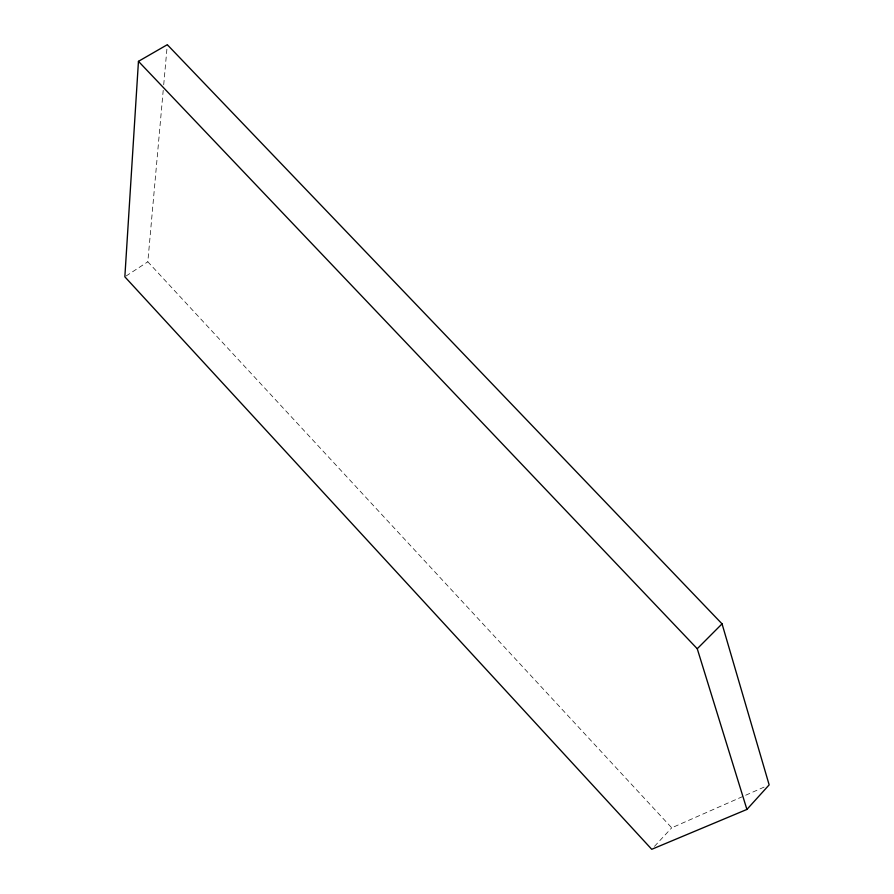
<?xml version="1.0" encoding="UTF-8"?>
<svg xmlns="http://www.w3.org/2000/svg" width="894" height="894" viewBox="0 0 894 894"><rect width="100%" height="100%" fill="white"/><g stroke="black" fill="none" stroke-linecap="round" stroke-linejoin="round"><path stroke-width="0.67" stroke-dasharray="4.47 3.35" d="M764.091 787.111L671.729 827.822L147.823 261.797L163.211 90.328M163.714 84.796L167.301 44.7M654.464 846.372L671.729 827.822M125.998 276.067L147.823 261.797"/><path stroke-width="1.34" d="M138.458 61.34L124.847 276.827L651.737 849.3L746.915 809.428L769.153 784.876L722.05 623.856L167.301 44.7L138.458 61.34L697.253 648.742L746.915 809.428M697.253 648.742L722.05 623.856"/></g></svg>
